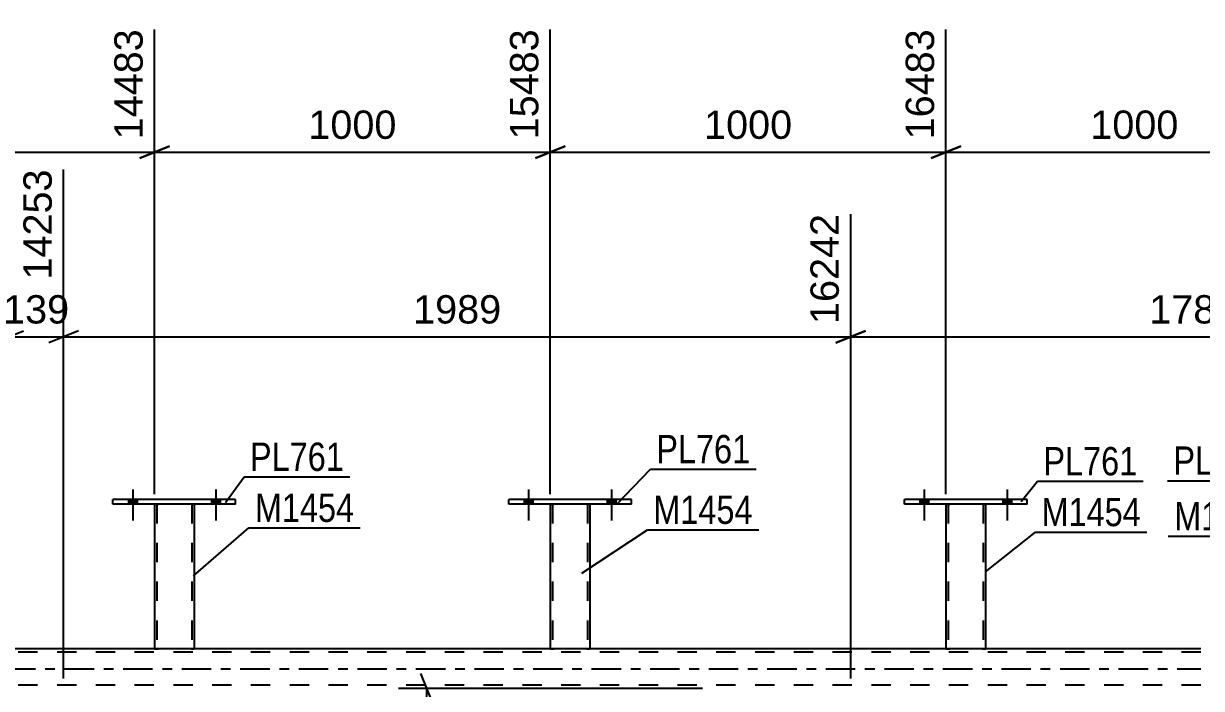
# Model space of a CAD drawing. Header units: millimetres. Extents: x 0 to 841, y 0 to 594.
# Drawn here: x 645.4 to 764.4, y 433 to 500.2 of the extents above; entities that cross this region are included whole.
import ezdxf

# ---------------------------------------------------------------- set-up
doc = ezdxf.new("R2010")
doc.units = ezdxf.units.MM
doc.linetypes.add('DXK_LINE_DOT2', pattern=[3.9198, 1.9599, -1.9599])
doc.linetypes.add('DXK_LINE_DOT3', pattern=[5.9187, 2.979, -0.9799, 0.9799, -0.9799])
doc.styles.add('Arial', font='ARIAL.TTF', dxfattribs={"height": 0.2})
doc.styles.add('Arial Narrow', font='ARIALN.TTF', dxfattribs={"height": 0.2})

# ---------------------------------------------------------------- blocks, each defined once
blk = doc.blocks.new('Part-318886728-3874 - 3866')
at = {"color": 7, "linetype": 'DXK_LINE_DOT2'}
for p, q in [((764.37, 436.65), (79.27, 436.65)), ((764.37, 436.97), (98.59, 436.97)), ((662.59, 436.97), (658.59, 436.97)), ((702.59, 436.97), (698.59, 436.97)), ((742.59, 436.97), (738.59, 436.97)), ((764.37, 433.29), (79.27, 433.29))]:
    blk.add_line(p, q, dxfattribs=at)
at = {"color": 2, "linetype": 'Continuous'}
for p, q in [((658.59, 436.97), (622.59, 436.97)), ((698.59, 436.97), (662.59, 436.97)), ((738.59, 436.97), (702.59, 436.97)), ((764.37, 436.97), (742.59, 436.97))]:
    blk.add_line(p, q, dxfattribs=at)
at = {"color": 7, "linetype": 'DXK_LINE_DOT3'}
blk.add_line((69.47, 434.97), (764.37, 434.97), dxfattribs=at)
blk = doc.blocks.new('Part-318886728-4233 - 3866')
at = {"color": 2, "linetype": 'Continuous'}
for p, q in [((654.39, 451.61), (654.39, 452.09)), ((666.79, 452.09), (654.39, 452.09)), ((666.79, 451.61), (654.39, 451.61)), ((666.79, 451.61), (666.79, 452.09))]:
    blk.add_line(p, q, dxfattribs=at)
blk = doc.blocks.new('Part-318886728-3932 - 3866')
at = {"color": 2, "linetype": 'Continuous'}
for p, q in [((734.39, 451.61), (734.39, 452.09)), ((746.79, 452.09), (734.39, 452.09)), ((746.79, 451.61), (734.39, 451.61)), ((746.79, 451.61), (746.79, 452.09))]:
    blk.add_line(p, q, dxfattribs=at)
blk = doc.blocks.new('Bolt-318886728-3868 - 3866')
at = {"linetype": 'Continuous'}
for points in [[(695.95, 451.61), (696.83, 451.61), (696.83, 452.09), (695.95, 452.09)], [(704.35, 451.61), (705.23, 451.61), (705.23, 452.09), (704.35, 452.09)]]:
    blk.add_hatch(color=1, dxfattribs=at).paths.add_polyline_path(points)
at = {"color": 1, "linetype": 'Continuous'}
for p, q in [((696.39, 453.09), (696.39, 449.97)), ((704.79, 453.09), (704.79, 449.97)), ((695.95, 452.09), (695.95, 451.61)), ((696.83, 452.09), (696.83, 451.61)), ((704.35, 452.09), (704.35, 451.61)), ((705.23, 452.09), (705.23, 451.61))]:
    blk.add_line(p, q, dxfattribs=at)
blk = doc.blocks.new('Bolt-318886728-3933 - 3866')
at = {"linetype": 'Continuous'}
for points in [[(695.95, 451.61), (696.83, 451.61), (696.83, 452.09), (695.95, 452.09)], [(704.35, 451.61), (705.23, 451.61), (705.23, 452.09), (704.35, 452.09)]]:
    blk.add_hatch(color=1, dxfattribs=at).paths.add_polyline_path(points)
at = {"color": 1, "linetype": 'Continuous'}
for p, q in [((696.39, 453.09), (696.39, 449.97)), ((704.79, 453.09), (704.79, 449.97)), ((695.95, 452.09), (695.95, 451.61)), ((696.83, 452.09), (696.83, 451.61)), ((704.35, 452.09), (704.35, 451.61)), ((705.23, 452.09), (705.23, 451.61))]:
    blk.add_line(p, q, dxfattribs=at)
blk = doc.blocks.new('Bolt-318886728-3869 - 3866')
at = {"linetype": 'Continuous'}
for points in [[(655.95, 451.61), (656.83, 451.61), (656.83, 452.09), (655.95, 452.09)], [(664.35, 451.61), (665.23, 451.61), (665.23, 452.09), (664.35, 452.09)]]:
    blk.add_hatch(color=1, dxfattribs=at).paths.add_polyline_path(points)
at = {"color": 1, "linetype": 'Continuous'}
for p, q in [((656.39, 453.09), (656.39, 449.97)), ((664.79, 453.09), (664.79, 449.97)), ((655.95, 452.09), (655.95, 451.61)), ((656.83, 452.09), (656.83, 451.61)), ((664.35, 452.09), (664.35, 451.61)), ((665.23, 452.09), (665.23, 451.61))]:
    blk.add_line(p, q, dxfattribs=at)
blk = doc.blocks.new('Part-318886728-4272 - 3866')
at = {"color": 7, "linetype": 'DXK_LINE_DOT2'}
for p, q in [((738.59, 451.62), (738.59, 451.62)), ((738.59, 451.62), (738.59, 451.61)), ((738.59, 451.61), (738.59, 451.62)), ((738.63, 451.62), (738.59, 451.62)), ((738.59, 451.62), (738.63, 451.62)), ((738.73, 451.62), (738.63, 451.62)), ((738.63, 451.62), (738.73, 451.62)), ((738.89, 451.62), (738.73, 451.62)), ((738.73, 451.62), (738.89, 451.62)), ((738.83, 451.62), (738.83, 451.62)), ((738.83, 451.62), (738.83, 436.97)), ((738.85, 451.62), (738.83, 451.62)), ((738.83, 451.62), (738.85, 451.62)), ((738.9, 451.62), (738.85, 451.62)), ((738.85, 451.62), (738.9, 451.62)), ((742.29, 451.62), (738.89, 451.62)), ((742.29, 451.62), (738.89, 451.62)), ((742.2, 451.62), (738.9, 451.62)), ((738.9, 451.62), (738.98, 451.62)), ((742.28, 451.62), (738.98, 451.62)), ((742.28, 451.62), (742.2, 451.62)), ((742.33, 451.62), (742.28, 451.62)), ((742.28, 451.62), (742.33, 451.62)), ((742.29, 451.62), (742.45, 451.62)), ((742.45, 451.62), (742.29, 451.62)), ((742.35, 451.62), (742.33, 451.62)), ((742.33, 451.62), (742.35, 451.62)), ((742.35, 451.62), (742.35, 451.62)), ((742.35, 451.62), (742.35, 436.97)), ((742.45, 451.62), (742.55, 451.62)), ((742.55, 451.62), (742.45, 451.62)), ((742.55, 451.62), (742.59, 451.62)), ((742.59, 451.62), (742.55, 451.62)), ((742.59, 451.62), (742.59, 451.62)), ((742.59, 451.62), (742.59, 451.61)), ((742.59, 451.61), (742.59, 451.62)), ((738.59, 436.97), (738.63, 436.97)), ((738.63, 436.97), (738.73, 436.97)), ((738.73, 436.97), (738.89, 436.97)), ((738.85, 436.97), (738.83, 436.97)), ((738.83, 436.97), (738.85, 436.97)), ((738.9, 436.97), (738.85, 436.97)), ((738.85, 436.97), (738.89, 436.97)), ((742.29, 436.97), (738.89, 436.97)), ((738.89, 436.97), (738.9, 436.97)), ((742.2, 436.97), (738.9, 436.97)), ((738.9, 436.97), (738.98, 436.97)), ((742.28, 436.97), (738.98, 436.97)), ((742.28, 436.97), (742.2, 436.97)), ((742.33, 436.97), (742.28, 436.97)), ((742.28, 436.97), (742.33, 436.97)), ((742.29, 436.97), (742.45, 436.97)), ((742.35, 436.97), (742.33, 436.97)), ((742.33, 436.97), (742.35, 436.97)), ((742.45, 436.97), (742.55, 436.97)), ((742.55, 436.97), (742.59, 436.97))]:
    blk.add_line(p, q, dxfattribs=at)
at = {"color": 2, "linetype": 'Continuous'}
for p, q in [((738.59, 451.61), (738.59, 436.97)), ((742.59, 451.61), (742.59, 436.97)), ((738.63, 436.97), (738.59, 436.97)), ((738.73, 436.97), (738.63, 436.97)), ((738.89, 436.97), (738.73, 436.97)), ((742.29, 436.97), (738.89, 436.97)), ((742.45, 436.97), (742.29, 436.97)), ((742.55, 436.97), (742.45, 436.97)), ((742.59, 436.97), (742.55, 436.97))]:
    blk.add_line(p, q, dxfattribs=at)
blk = doc.blocks.new('Bolt-318886728-3896 - 3866')
at = {"linetype": 'Continuous'}
for points in [[(735.95, 451.61), (736.83, 451.61), (736.83, 452.09), (735.95, 452.09)], [(744.35, 451.61), (745.23, 451.61), (745.23, 452.09), (744.35, 452.09)]]:
    blk.add_hatch(color=1, dxfattribs=at).paths.add_polyline_path(points)
at = {"color": 1, "linetype": 'Continuous'}
for p, q in [((736.39, 453.09), (736.39, 449.97)), ((744.79, 453.09), (744.79, 449.97)), ((735.95, 452.09), (735.95, 451.61)), ((736.83, 452.09), (736.83, 451.61)), ((744.35, 452.09), (744.35, 451.61)), ((745.23, 452.09), (745.23, 451.61))]:
    blk.add_line(p, q, dxfattribs=at)
blk = doc.blocks.new('Bolt-318886728-3936 - 3866')
at = {"linetype": 'Continuous'}
for points in [[(655.95, 451.61), (656.83, 451.61), (656.83, 452.09), (655.95, 452.09)], [(664.35, 451.61), (665.23, 451.61), (665.23, 452.09), (664.35, 452.09)]]:
    blk.add_hatch(color=1, dxfattribs=at).paths.add_polyline_path(points)
at = {"color": 1, "linetype": 'Continuous'}
for p, q in [((656.39, 453.09), (656.39, 449.97)), ((664.79, 453.09), (664.79, 449.97)), ((655.95, 452.09), (655.95, 451.61)), ((656.83, 452.09), (656.83, 451.61)), ((664.35, 452.09), (664.35, 451.61)), ((665.23, 452.09), (665.23, 451.61))]:
    blk.add_line(p, q, dxfattribs=at)
blk = doc.blocks.new('Part-318886728-4228 - 3866')
at = {"color": 7, "linetype": 'DXK_LINE_DOT2'}
for p, q in [((698.59, 451.62), (698.59, 451.62)), ((698.59, 451.62), (698.59, 451.61)), ((698.59, 451.61), (698.59, 451.62)), ((698.63, 451.62), (698.59, 451.62)), ((698.59, 451.62), (698.63, 451.62)), ((698.73, 451.62), (698.63, 451.62)), ((698.63, 451.62), (698.73, 451.62)), ((698.89, 451.62), (698.73, 451.62)), ((698.73, 451.62), (698.89, 451.62)), ((698.83, 451.62), (698.83, 451.62)), ((698.83, 451.62), (698.83, 436.97)), ((698.85, 451.62), (698.83, 451.62)), ((698.83, 451.62), (698.85, 451.62)), ((698.9, 451.62), (698.85, 451.62)), ((698.85, 451.62), (698.9, 451.62)), ((702.3, 451.62), (698.89, 451.62)), ((702.3, 451.62), (698.89, 451.62)), ((702.21, 451.62), (698.9, 451.62)), ((698.9, 451.62), (698.98, 451.62)), ((702.28, 451.62), (698.98, 451.62)), ((702.28, 451.62), (702.21, 451.62)), ((702.34, 451.62), (702.28, 451.62)), ((702.28, 451.62), (702.34, 451.62)), ((702.3, 451.62), (702.45, 451.62)), ((702.45, 451.62), (702.3, 451.62)), ((702.35, 451.62), (702.34, 451.62)), ((702.34, 451.62), (702.35, 451.62)), ((702.35, 451.62), (702.35, 451.62)), ((702.35, 451.62), (702.35, 436.97)), ((702.45, 451.62), (702.56, 451.62)), ((702.56, 451.62), (702.45, 451.62)), ((702.56, 451.62), (702.59, 451.62)), ((702.59, 451.62), (702.56, 451.62)), ((702.59, 451.62), (702.59, 451.62)), ((702.59, 451.62), (702.59, 451.61)), ((702.59, 451.61), (702.59, 451.62)), ((698.59, 436.97), (698.63, 436.97)), ((698.63, 436.97), (698.73, 436.97)), ((698.73, 436.97), (698.89, 436.97)), ((698.85, 436.97), (698.83, 436.97)), ((698.83, 436.97), (698.85, 436.97)), ((698.9, 436.97), (698.85, 436.97)), ((698.85, 436.97), (698.89, 436.97)), ((702.3, 436.97), (698.89, 436.97)), ((698.89, 436.97), (698.9, 436.97)), ((702.21, 436.97), (698.9, 436.97)), ((698.9, 436.97), (698.98, 436.97)), ((702.28, 436.97), (698.98, 436.97)), ((702.28, 436.97), (702.21, 436.97)), ((702.34, 436.97), (702.28, 436.97)), ((702.28, 436.97), (702.34, 436.97)), ((702.3, 436.97), (702.45, 436.97)), ((702.35, 436.97), (702.34, 436.97)), ((702.34, 436.97), (702.35, 436.97)), ((702.45, 436.97), (702.56, 436.97)), ((702.56, 436.97), (702.59, 436.97))]:
    blk.add_line(p, q, dxfattribs=at)
at = {"color": 2, "linetype": 'Continuous'}
for p, q in [((698.59, 451.61), (698.59, 436.97)), ((702.59, 451.61), (702.59, 436.97)), ((698.63, 436.97), (698.59, 436.97)), ((698.73, 436.97), (698.63, 436.97)), ((698.89, 436.97), (698.73, 436.97)), ((702.3, 436.97), (698.89, 436.97)), ((702.45, 436.97), (702.3, 436.97)), ((702.56, 436.97), (702.45, 436.97)), ((702.59, 436.97), (702.56, 436.97))]:
    blk.add_line(p, q, dxfattribs=at)
blk = doc.blocks.new('Part-318886728-4238 - 3866')
at = {"color": 7, "linetype": 'DXK_LINE_DOT2'}
for p, q in [((658.59, 451.62), (658.59, 451.62)), ((658.59, 451.62), (658.59, 451.61)), ((658.59, 451.61), (658.59, 451.62)), ((658.63, 451.62), (658.59, 451.62)), ((658.59, 451.62), (658.63, 451.62)), ((658.73, 451.62), (658.63, 451.62)), ((658.63, 451.62), (658.73, 451.62)), ((658.89, 451.62), (658.73, 451.62)), ((658.73, 451.62), (658.89, 451.62)), ((658.83, 451.62), (658.83, 451.62)), ((658.83, 451.62), (658.83, 436.97)), ((658.85, 451.62), (658.83, 451.62)), ((658.83, 451.62), (658.85, 451.62)), ((658.9, 451.62), (658.85, 451.62)), ((658.85, 451.62), (658.9, 451.62)), ((662.29, 451.62), (658.89, 451.62)), ((662.29, 451.62), (658.89, 451.62)), ((662.2, 451.62), (658.9, 451.62)), ((658.9, 451.62), (658.98, 451.62)), ((662.28, 451.62), (658.98, 451.62)), ((662.28, 451.62), (662.2, 451.62)), ((662.33, 451.62), (662.28, 451.62)), ((662.28, 451.62), (662.33, 451.62)), ((662.29, 451.62), (662.45, 451.62)), ((662.45, 451.62), (662.29, 451.62)), ((662.35, 451.62), (662.33, 451.62)), ((662.33, 451.62), (662.35, 451.62)), ((662.35, 451.62), (662.35, 451.62)), ((662.35, 451.62), (662.35, 436.97)), ((662.45, 451.62), (662.55, 451.62)), ((662.55, 451.62), (662.45, 451.62)), ((662.55, 451.62), (662.59, 451.62)), ((662.59, 451.62), (662.55, 451.62)), ((662.59, 451.62), (662.59, 451.62)), ((662.59, 451.62), (662.59, 451.61)), ((662.59, 451.61), (662.59, 451.62)), ((658.59, 436.97), (658.63, 436.97)), ((658.63, 436.97), (658.73, 436.97)), ((658.73, 436.97), (658.89, 436.97)), ((658.85, 436.97), (658.83, 436.97)), ((658.83, 436.97), (658.85, 436.97)), ((658.9, 436.97), (658.85, 436.97)), ((658.85, 436.97), (658.89, 436.97)), ((662.29, 436.97), (658.89, 436.97)), ((658.89, 436.97), (658.9, 436.97)), ((662.2, 436.97), (658.9, 436.97)), ((658.9, 436.97), (658.98, 436.97)), ((662.28, 436.97), (658.98, 436.97)), ((662.28, 436.97), (662.2, 436.97)), ((662.33, 436.97), (662.28, 436.97)), ((662.28, 436.97), (662.33, 436.97)), ((662.29, 436.97), (662.45, 436.97)), ((662.35, 436.97), (662.33, 436.97)), ((662.33, 436.97), (662.35, 436.97)), ((662.45, 436.97), (662.55, 436.97)), ((662.55, 436.97), (662.59, 436.97))]:
    blk.add_line(p, q, dxfattribs=at)
at = {"color": 2, "linetype": 'Continuous'}
for p, q in [((658.59, 451.61), (658.59, 436.97)), ((662.59, 451.61), (662.59, 436.97)), ((658.63, 436.97), (658.59, 436.97)), ((658.73, 436.97), (658.63, 436.97)), ((658.89, 436.97), (658.73, 436.97)), ((662.29, 436.97), (658.89, 436.97)), ((662.45, 436.97), (662.29, 436.97)), ((662.55, 436.97), (662.45, 436.97)), ((662.59, 436.97), (662.55, 436.97))]:
    blk.add_line(p, q, dxfattribs=at)
blk = doc.blocks.new('Bolt-318886728-4251 - 3866')
at = {"linetype": 'Continuous'}
for points in [[(735.95, 451.61), (736.83, 451.61), (736.83, 452.09), (735.95, 452.09)], [(744.35, 451.61), (745.23, 451.61), (745.23, 452.09), (744.35, 452.09)]]:
    blk.add_hatch(color=1, dxfattribs=at).paths.add_polyline_path(points)
at = {"color": 1, "linetype": 'Continuous'}
for p, q in [((736.39, 453.09), (736.39, 449.97)), ((744.79, 453.09), (744.79, 449.97)), ((735.95, 452.09), (735.95, 451.61)), ((736.83, 452.09), (736.83, 451.61)), ((744.35, 452.09), (744.35, 451.61)), ((745.23, 452.09), (745.23, 451.61))]:
    blk.add_line(p, q, dxfattribs=at)
blk = doc.blocks.new('Part-318886728-4277 - 3866')
at = {"color": 2, "linetype": 'Continuous'}
for p, q in [((694.39, 451.61), (694.39, 452.09)), ((706.79, 452.09), (694.39, 452.09)), ((706.79, 451.61), (694.39, 451.61)), ((706.79, 451.61), (706.79, 452.09))]:
    blk.add_line(p, q, dxfattribs=at)
blk = doc.blocks.new('StraightDimension-318886728-4934 - 3866')
at = {"color": 7, "linetype": 'Continuous'}
for p, q in [((643.83, 433.97), (643.83, 485.46)), ((649.4, 433.97), (649.4, 485.46)), ((642.33, 467.94), (645.33, 469.14)), ((650.9, 469.14), (647.9, 467.94)), ((643.83, 468.54), (649.4, 468.54))]:
    blk.add_line(p, q, dxfattribs=at)
at = {"color": 0}
blk.add_wipeout([(650.55, 469.29), (650.55, 473.49), (642.68, 473.49), (642.68, 469.29)], dxfattribs=at)
at = {"color": 3, "style": 'Arial'}
blk.add_text('139', height=2.865, dxfattribs=at).set_placement((643.28, 469.89))
at = {"color": 0, "linetype": 'Continuous'}
blk.add_wipeout([(648.8, 486.06), (644.6, 486.06), (644.6, 473.74), (648.8, 473.74)], dxfattribs=at)
at = {"color": 3, "linetype": 'Continuous', "style": 'Arial'}
blk.add_text('14253', height=2.865, rotation=90.0002, dxfattribs=at).set_placement((648.2, 474.34))
blk = doc.blocks.new('StraightDimension-318886728-4386 - 3866')
at = {"color": 7, "linetype": 'Continuous'}
for p, q in [((618.59, 452.62), (618.59, 499.63)), ((658.59, 452.62), (658.59, 499.63)), ((620.09, 487.82), (617.09, 486.62)), ((618.59, 487.22), (658.59, 487.22)), ((657.09, 486.62), (660.09, 487.82))]:
    blk.add_line(p, q, dxfattribs=at)
at = {"color": 0}
blk.add_wipeout([(643.64, 487.97), (643.64, 492.17), (633.54, 492.17), (633.54, 487.97)], dxfattribs=at)
at = {"color": 3, "style": 'Arial'}
blk.add_text('1000', height=2.865, dxfattribs=at).set_placement((634.14, 488.57))
at = {"color": 0, "linetype": 'Continuous'}
blk.add_wipeout([(657.99, 500.23), (653.79, 500.23), (653.79, 487.92), (657.99, 487.92)], dxfattribs=at)
at = {"color": 3, "linetype": 'Continuous', "style": 'Arial'}
blk.add_text('14483', height=2.865, rotation=90.0002, dxfattribs=at).set_placement((657.39, 488.52))
blk = doc.blocks.new('StraightDimension-318886728-4370 - 3866')
at = {"color": 7, "linetype": 'Continuous'}
for p, q in [((698.59, 452.62), (698.59, 499.63)), ((738.59, 452.62), (738.59, 499.63)), ((700.09, 487.82), (697.09, 486.62)), ((698.59, 487.22), (738.59, 487.22)), ((737.09, 486.62), (740.09, 487.82))]:
    blk.add_line(p, q, dxfattribs=at)
at = {"color": 0}
blk.add_wipeout([(723.64, 487.97), (723.64, 492.17), (713.54, 492.17), (713.54, 487.97)], dxfattribs=at)
at = {"color": 3, "style": 'Arial'}
blk.add_text('1000', height=2.865, dxfattribs=at).set_placement((714.14, 488.57))
at = {"color": 0, "linetype": 'Continuous'}
blk.add_wipeout([(737.99, 500.23), (733.79, 500.23), (733.79, 487.92), (737.99, 487.92)], dxfattribs=at)
at = {"color": 3, "linetype": 'Continuous', "style": 'Arial'}
blk.add_text('16483', height=2.865, rotation=90.0002, dxfattribs=at).set_placement((737.39, 488.52))
blk = doc.blocks.new('StraightDimension-318886728-4911 - 3866')
at = {"color": 7, "linetype": 'Continuous'}
for p, q in [((728.96, 433.97), (728.96, 480.96)), ((798.22, 437.97), (798.22, 480.96)), ((730.46, 469.14), (727.46, 467.94)), ((796.72, 467.94), (799.72, 469.14)), ((728.96, 468.54), (798.22, 468.54))]:
    blk.add_line(p, q, dxfattribs=at)
at = {"color": 0}
blk.add_wipeout([(768.64, 469.29), (768.64, 473.49), (758.54, 473.49), (758.54, 469.29)], dxfattribs=at)
at = {"color": 3, "style": 'Arial'}
blk.add_text('1780', height=2.865, dxfattribs=at).set_placement((759.14, 469.89))
at = {"color": 0, "linetype": 'Continuous'}
blk.add_wipeout([(797.62, 481.56), (793.42, 481.56), (793.42, 469.24), (797.62, 469.24)], dxfattribs=at)
at = {"color": 3, "linetype": 'Continuous', "style": 'Arial'}
blk.add_text('18022', height=2.865, rotation=90.0002, dxfattribs=at).set_placement((797.02, 469.84))
blk = doc.blocks.new('StraightDimension-318886728-9799 - 3866')
at = {"color": 7, "linetype": 'Continuous'}
for p, q in [((814.37, 433.47), (813.17, 436.47)), ((799.22, 434.97), (816.17, 434.97)), ((813.77, 309.11), (813.77, 434.97)), ((813.17, 310.61), (814.37, 307.61)), ((755.57, 309.11), (816.17, 309.11))]:
    blk.add_line(p, q, dxfattribs=at)
at = {"color": 0}
blk.add_wipeout([(813.02, 377.09), (808.82, 377.09), (808.82, 366.99), (813.02, 366.99)], dxfattribs=at)
at = {"color": 3, "style": 'Arial'}
blk.add_text('3147', height=2.865, rotation=90.0002, dxfattribs=at).set_placement((812.42, 367.59))
blk = doc.blocks.new('StraightDimension-318886728-4362 - 3866')
at = {"color": 7, "linetype": 'Continuous'}
for p, q in [((738.59, 452.62), (738.59, 499.63)), ((776.67, 452.62), (776.67, 499.63)), ((740.09, 487.82), (737.09, 486.62)), ((738.59, 487.22), (776.67, 487.22)), ((775.17, 486.62), (778.17, 487.82))]:
    blk.add_line(p, q, dxfattribs=at)
at = {"color": 0}
blk.add_wipeout([(762.68, 487.97), (762.68, 492.17), (752.58, 492.17), (752.58, 487.97)], dxfattribs=at)
at = {"color": 3, "style": 'Arial'}
blk.add_text('1000', height=2.865, dxfattribs=at).set_placement((753.18, 488.57))
at = {"color": 0, "linetype": 'Continuous'}
blk.add_wipeout([(776.07, 500.23), (771.87, 500.23), (771.87, 487.92), (776.07, 487.92)], dxfattribs=at)
at = {"color": 3, "linetype": 'Continuous', "style": 'Arial'}
blk.add_text('17483', height=2.865, rotation=90.0002, dxfattribs=at).set_placement((775.47, 488.52))
blk = doc.blocks.new('StraightDimension-318886728-4378 - 3866')
at = {"color": 7, "linetype": 'Continuous'}
for p, q in [((658.59, 452.62), (658.59, 499.63)), ((698.59, 452.62), (698.59, 499.63)), ((660.09, 487.82), (657.09, 486.62)), ((658.59, 487.22), (698.59, 487.22)), ((697.09, 486.62), (700.09, 487.82))]:
    blk.add_line(p, q, dxfattribs=at)
at = {"color": 0}
blk.add_wipeout([(683.64, 487.97), (683.64, 492.17), (673.54, 492.17), (673.54, 487.97)], dxfattribs=at)
at = {"color": 3, "style": 'Arial'}
blk.add_text('1000', height=2.865, dxfattribs=at).set_placement((674.14, 488.57))
at = {"color": 0, "linetype": 'Continuous'}
blk.add_wipeout([(697.99, 500.23), (693.79, 500.23), (693.79, 487.92), (697.99, 487.92)], dxfattribs=at)
at = {"color": 3, "linetype": 'Continuous', "style": 'Arial'}
blk.add_text('15483', height=2.865, rotation=90.0002, dxfattribs=at).set_placement((697.39, 488.52))
blk = doc.blocks.new('StraightDimension-318886728-4800 - 3866')
at = {"color": 7, "linetype": 'Continuous'}
for p, q in [((686.71, 431.47), (685.51, 434.47)), ((713.99, 432.97), (683.26, 432.97)), ((686.11, 311.75), (686.11, 432.97)), ((685.51, 313.25), (686.71, 310.25)), ((713.99, 311.75), (683.26, 311.75))]:
    blk.add_line(p, q, dxfattribs=at)
at = {"color": 0}
blk.add_wipeout([(685.36, 377.41), (681.16, 377.41), (681.16, 367.31), (685.36, 367.31)], dxfattribs=at)
at = {"color": 3, "style": 'Arial'}
blk.add_text('3031', height=2.865, rotation=90.0002, dxfattribs=at).set_placement((684.76, 367.91))
blk = doc.blocks.new('StraightDimension-318886728-4920 - 3866')
at = {"color": 7, "linetype": 'Continuous'}
for p, q in [((649.4, 433.97), (649.4, 485.46)), ((728.96, 433.97), (728.96, 480.96)), ((650.9, 469.14), (647.9, 467.94)), ((727.46, 467.94), (730.46, 469.14)), ((649.4, 468.54), (728.96, 468.54))]:
    blk.add_line(p, q, dxfattribs=at)
at = {"color": 0}
blk.add_wipeout([(694.23, 469.29), (694.23, 473.49), (684.13, 473.49), (684.13, 469.29)], dxfattribs=at)
at = {"color": 3, "style": 'Arial'}
blk.add_text('1989', height=2.865, dxfattribs=at).set_placement((684.73, 469.89))
at = {"color": 0, "linetype": 'Continuous'}
blk.add_wipeout([(728.36, 481.56), (724.16, 481.56), (724.16, 469.24), (728.36, 469.24)], dxfattribs=at)
at = {"color": 3, "linetype": 'Continuous', "style": 'Arial'}
blk.add_text('16242', height=2.865, rotation=90.0002, dxfattribs=at).set_placement((727.76, 469.84))
blk = doc.blocks.new('Mark-318886728-3918 - 3866')
at = {"color": 30, "linetype": 'Continuous'}
for p in [(760.98, 453.99), (773.35, 451.82)]:
    blk.add_line(p, (771.69, 453.99), dxfattribs=at)
at = {"color": 0}
blk.add_wipeout([(771.09, 454.59), (771.09, 457.59), (761.58, 457.59), (761.58, 454.59)], dxfattribs=at)
blk.add_wipeout([(771.09, 454.59), (771.09, 457.59), (761.58, 457.59), (761.58, 454.59)], dxfattribs=at)
at = {"color": 3, "style": 'Arial Narrow'}
blk.add_text('PL761', height=2.863, dxfattribs=at).set_placement((761.58, 454.59))
blk = doc.blocks.new('Mark-318886728-3923 - 3866')
at = {"color": 30, "linetype": 'Continuous'}
for p in [(761.06, 448.37), (777.55, 445.62)]:
    blk.add_line(p, (772.32, 448.37), dxfattribs=at)
at = {"color": 0}
blk.add_wipeout([(771.72, 448.97), (771.72, 451.97), (761.66, 451.97), (761.66, 448.97)], dxfattribs=at)
blk.add_wipeout([(771.72, 448.97), (771.72, 451.97), (761.66, 451.97), (761.66, 448.97)], dxfattribs=at)
at = {"color": 3, "style": 'Arial Narrow'}
blk.add_text('M1454', height=2.863, dxfattribs=at).set_placement((761.66, 448.97))
blk = doc.blocks.new('Mark-318886728-3928 - 3866')
at = {"color": 30, "linetype": 'Continuous'}
for p, q in [((746.18, 451.88), (747.84, 453.93)), ((747.84, 453.93), (758.54, 453.93))]:
    blk.add_line(p, q, dxfattribs=at)
at = {"color": 0}
blk.add_wipeout([(757.94, 454.53), (757.94, 457.53), (748.44, 457.53), (748.44, 454.53)], dxfattribs=at)
blk.add_wipeout([(757.94, 454.53), (757.94, 457.53), (748.44, 457.53), (748.44, 454.53)], dxfattribs=at)
at = {"color": 3, "style": 'Arial Narrow'}
blk.add_text('PL761', height=2.863, dxfattribs=at).set_placement((748.44, 454.53))
blk = doc.blocks.new('Mark-318886728-4229 - 3866')
at = {"color": 30, "linetype": 'Continuous'}
for p, q in [((665.77, 451.77), (667.64, 454.38)), ((667.64, 454.38), (678.34, 454.38))]:
    blk.add_line(p, q, dxfattribs=at)
at = {"color": 0}
blk.add_wipeout([(677.74, 454.98), (677.74, 457.98), (668.24, 457.98), (668.24, 454.98)], dxfattribs=at)
blk.add_wipeout([(677.74, 454.98), (677.74, 457.98), (668.24, 457.98), (668.24, 454.98)], dxfattribs=at)
at = {"color": 3, "style": 'Arial Narrow'}
blk.add_text('PL761', height=2.863, dxfattribs=at).set_placement((668.24, 454.98))
blk = doc.blocks.new('Mark-318886728-4224 - 3866')
at = {"color": 30, "linetype": 'Continuous'}
for p, q in [((701.79, 444.65), (708.41, 449.02)), ((708.41, 449.02), (719.67, 449.02))]:
    blk.add_line(p, q, dxfattribs=at)
at = {"color": 0}
blk.add_wipeout([(719.07, 449.62), (719.07, 452.62), (709.01, 452.62), (709.01, 449.62)], dxfattribs=at)
blk.add_wipeout([(719.07, 449.62), (719.07, 452.62), (709.01, 452.62), (709.01, 449.62)], dxfattribs=at)
at = {"color": 3, "style": 'Arial Narrow'}
blk.add_text('M1454', height=2.863, dxfattribs=at).set_placement((709.01, 449.62))
blk = doc.blocks.new('Mark-318886728-4234 - 3866')
at = {"color": 30, "linetype": 'Continuous'}
for p, q in [((662.53, 444.37), (668.13, 449.22)), ((668.13, 449.22), (679.38, 449.22))]:
    blk.add_line(p, q, dxfattribs=at)
at = {"color": 0}
blk.add_wipeout([(678.78, 449.82), (678.78, 452.82), (668.73, 452.82), (668.73, 449.82)], dxfattribs=at)
blk.add_wipeout([(678.78, 449.82), (678.78, 452.82), (668.73, 452.82), (668.73, 449.82)], dxfattribs=at)
at = {"color": 3, "style": 'Arial Narrow'}
blk.add_text('M1454', height=2.863, dxfattribs=at).set_placement((668.73, 449.82))
blk = doc.blocks.new('Mark-318886728-4268 - 3866')
at = {"color": 30, "linetype": 'Continuous'}
for p, q in [((742.59, 444.78), (747.65, 448.79)), ((747.65, 448.79), (758.91, 448.79))]:
    blk.add_line(p, q, dxfattribs=at)
at = {"color": 0}
blk.add_wipeout([(758.31, 449.39), (758.31, 452.39), (748.25, 452.39), (748.25, 449.39)], dxfattribs=at)
blk.add_wipeout([(758.31, 449.39), (758.31, 452.39), (748.25, 452.39), (748.25, 449.39)], dxfattribs=at)
at = {"color": 3, "style": 'Arial Narrow'}
blk.add_text('M1454', height=2.863, dxfattribs=at).set_placement((748.25, 449.39))
blk = doc.blocks.new('Mark-318886728-4273 - 3866')
at = {"color": 30, "linetype": 'Continuous'}
for p, q in [((705.33, 451.61), (708.71, 455.15)), ((708.71, 455.15), (719.41, 455.15))]:
    blk.add_line(p, q, dxfattribs=at)
at = {"color": 0}
blk.add_wipeout([(718.81, 455.75), (718.81, 458.75), (709.31, 458.75), (709.31, 455.75)], dxfattribs=at)
blk.add_wipeout([(718.81, 455.75), (718.81, 458.75), (709.31, 458.75), (709.31, 455.75)], dxfattribs=at)
at = {"color": 3, "style": 'Arial Narrow'}
blk.add_text('PL761', height=2.863, dxfattribs=at).set_placement((709.31, 455.75))

msp = doc.modelspace()

# ---------------------------------------------------------------- block references
for name in ['Bolt-318886728-3869 - 3866', 'Bolt-318886728-3936 - 3866', 'Bolt-318886728-3868 - 3866', 'Bolt-318886728-3933 - 3866', 'Bolt-318886728-3896 - 3866', 'Bolt-318886728-4251 - 3866', 'Part-318886728-4233 - 3866', 'Part-318886728-4238 - 3866', 'Part-318886728-4277 - 3866', 'Part-318886728-4228 - 3866', 'Part-318886728-3932 - 3866', 'Part-318886728-4272 - 3866', 'Part-318886728-3874 - 3866']:
    msp.add_blockref(name, (0, 0))

# ---------------------------------------------------------------- next in the draw order: block references
for name in ['StraightDimension-318886728-4370 - 3866', 'StraightDimension-318886728-4934 - 3866', 'StraightDimension-318886728-4800 - 3866']:
    msp.add_blockref(name, (0, 0))

# ---------------------------------------------------------------- next in the draw order: block references
for name in ['StraightDimension-318886728-4386 - 3866', 'StraightDimension-318886728-4911 - 3866']:
    msp.add_blockref(name, (0, 0))

# ---------------------------------------------------------------- next in the draw order: block references
for name in ['StraightDimension-318886728-4378 - 3866', 'StraightDimension-318886728-4362 - 3866', 'StraightDimension-318886728-9799 - 3866']:
    msp.add_blockref(name, (0, 0))

# ---------------------------------------------------------------- next in the draw order: block references
for name in ['StraightDimension-318886728-4920 - 3866', 'Mark-318886728-3928 - 3866', 'Mark-318886728-3918 - 3866']:
    msp.add_blockref(name, (0, 0))

# ---------------------------------------------------------------- next in the draw order: block references
for name in ['Mark-318886728-4229 - 3866', 'Mark-318886728-4224 - 3866', 'Mark-318886728-4268 - 3866', 'Mark-318886728-3923 - 3866']:
    msp.add_blockref(name, (0, 0))

# ---------------------------------------------------------------- next in the draw order: block references
for name in ['Mark-318886728-4273 - 3866', 'Mark-318886728-4234 - 3866']:
    msp.add_blockref(name, (0, 0))

doc.saveas('drawing.dxf')
